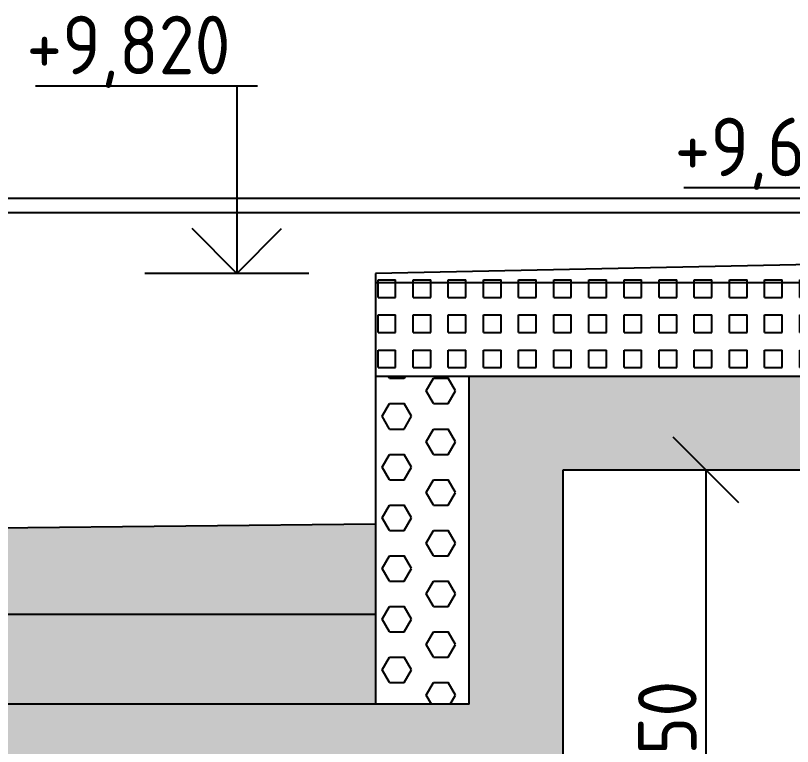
# Model space of a CAD drawing. Extents: x 3792242 to 5145247, y -1546315 to -1031918.
# Drawn here: x 4039028 to 4040686, y -1525947 to -1524387 of the extents above; entities that cross this region are included whole.
import ezdxf

# ---------------------------------------------------------------- set-up
doc = ezdxf.new("R2010")
doc.units = 0
doc.header["$MEASUREMENT"] = 0
doc.layers.get('0').update_dxf_attribs({"linetype": 'CONTINUOUS'})
doc.layers.get('Defpoints').update_dxf_attribs({"color": 61, "linetype": 'CONTINUOUS'})
for name, color, linetype in [('KÓTY', 4, 'CONTINUOUS'), ('MÚRY', 1, 'CONTINUOUS'), ('TENKÁ', 7, 'CONTINUOUS'), ('ŠRAFY', 82, 'CONTINUOUS'), ('šrafy-múry', 8, 'CONTINUOUS')]:
    doc.layers.add(name, color=color, linetype=linetype)
doc.styles.add('STYLE1', font='isocp.shx')
doc.dimstyles.new('STANDARD 50', dxfattribs={"dimtxt": 125, "dimasz": 140, "dimexe": 10, "dimexo": 200, "dimgap": 20, "dimtad": 1, "dimdsep": 46, "dimlunit": 6, "dimtxsty": 'STYLE1', "dimblk1": 'OBLIQUE', "dimblk2": 'OBLIQUE', "dimsah": 1, "dimcen": 2.5, "dimse1": 1, "dimse2": 1, "dimadec": 0, "dimazin": 0, "dimtfac": 1, "dimtmove": 1, "dimatfit": 3, "dimldrblk": 'OBLIQUE', "dimfxl": 1, "dimtolj": 1, "dimtzin": 0, "dimarcsym": 0})
pattern_1 = [(0, (-546523.74, 886.425), (0, 37.5), [37.5, -37.5]), (90, (-546523.74, 886.425), (-37.5, 2e-15), [37.5, -37.5])]

# ---------------------------------------------------------------- blocks, each defined once
blk = doc.blocks.new('_OBLIQUE')
at = {"color": 0, "linetype": 'ByBlock'}
blk.add_line((-0.5, -0.5), (0.5, 0.5), dxfattribs=at)
blk = doc.blocks.new('*D54689')
at = {"layer": 'Defpoints', "color": 0}
for p in [(4040195.9, -1525357.3), (4040501.3, -1525357.3), (4040095.9, -1526707.3)]:
    blk.add_point(p, dxfattribs=at)
at = {"layer": 'KÓTY', "color": 0, "lineweight": -2, "ltscale": 0.25}
blk.add_line((4040501.3, -1526707.3), (4040501.3, -1525357.3), dxfattribs=at)
at = {"layer": 'KÓTY', "color": 0, "linetype": 'ByBlock', "lineweight": -2, "xscale": 140, "yscale": 140, "zscale": 140}
for p, rotation in [((4040501.3, -1525357.3), 90), ((4040501.3, -1526707.3), 270)]:
    blk.add_blockref('_OBLIQUE', p, dxfattribs=dict(at, rotation=rotation))
at = {"layer": 'KÓTY', "color": 0, "insert": (4040418.7, -1526032.3), "char_height": 125, "attachment_point": 5, "rotation": 90, "style": 'STYLE1'}
blk.add_mtext('\\A1;1ﾠ350', dxfattribs=at)

msp = doc.modelspace()

# ---------------------------------------------------------------- hatches: boundary and pattern name
at = {"layer": 'ŠRAFY'}
h = msp.add_hatch(dxfattribs=at)
h.set_pattern_fill('SQUARE', color=256, scale=300)
h.set_pattern_definition(pattern_1)
h.paths.add_polyline_path([(4041256.759, -1524908.129), (4039795.937, -1524937.345), (4039795.937, -1524957.345), (4041256.759, -1524957.345)])
h.paths.add_polyline_path([(4041392.259, -1524957.345), (4041925.937, -1524957.345), (4041925.937, -1524894.745), (4041392.259, -1524905.419)])
h = msp.add_hatch(dxfattribs=at)
h.set_pattern_fill('SQUARE', color=256, scale=300)
h.set_pattern_definition(pattern_1)
h.paths.add_polyline_path([(4041392.259, -1525157.345), (4041925.937, -1525157.345), (4041925.937, -1524957.345), (4041392.259, -1524957.345)])
h.paths.add_polyline_path([(4041256.759, -1524957.345), (4039795.937, -1524957.345), (4039795.937, -1525157.345), (4039995.937, -1525157.345), (4041256.759, -1525157.345)])
h = msp.add_hatch(dxfattribs=at)
h.set_pattern_fill('HEX', color=256, scale=250)
h.set_pattern_definition([(0, (-459049.063, -13947.075), (0, 54.12658774), [31.25, -62.5]), (120, (-459049.063, -13947.075), (-46.875, -27.06329387), [31.25, -62.5]), (60, (-459017.813, -13947.075), (-46.875, 27.06329387), [31.25, -62.5])])
h.paths.add_polyline_path([(4039795.937, -1525472.295), (4039795.937, -1525664.82), (4039795.937, -1525857.345), (4039995.937, -1525857.345), (4039995.937, -1525157.345), (4039795.937, -1525157.345)])
h = msp.add_hatch(dxfattribs=at)
h.set_pattern_fill('SQUARE', color=256, scale=300)
h.set_pattern_definition(pattern_1)
h.paths.add_polyline_path([(4035290.937, -1525517.345), (4033358.437, -1525498.02), (4033115.718, -1525500.447), (4033115.718, -1525662.763), (4039795.937, -1525664.82), (4039795.937, -1525472.295)])
h = msp.add_hatch(dxfattribs=at)
h.set_pattern_fill('SQUARE', color=256, scale=300)
h.set_pattern_definition(pattern_1)
h.paths.add_polyline_path([(4039795.937, -1525857.345), (4039795.937, -1525664.82), (4033115.718, -1525662.763), (4033115.718, -1525857.345)])
at = {"layer": 'šrafy-múry'}
h = msp.add_hatch(dxfattribs=at)
h.set_pattern_fill('ANSI36', color=253, scale=800, angle=360)
h.set_pattern_definition([(45, (226757.26, 886.43), (53.0330086, 194.4543648), [250, -50, 0, -50])])
h.paths.add_polyline_path([(4016185.937, -1526327.345), (4016185.937, -1526077.345), (4016405.937, -1526077.345), (4016485.937, -1526077.345), (4019800.259, -1526077.345), (4020305.937, -1526077.345), (4020420.937, -1526077.345), (4022305.937, -1526077.345), (4022305.937, -1526327.345), (4022605.937, -1526327.345), (4022605.937, -1526077.345), (4024490.937, -1526077.345), (4024605.937, -1526077.345), (4028725.937, -1526077.345), (4028725.937, -1526327.345), (4029025.937, -1526327.345), (4029025.937, -1526077.345), (4029775.937, -1526077.345), (4029775.937, -1525857.345), (4016295.937, -1525857.345), (4016095.937, -1525857.345), (4016095.937, -1525157.345), (4015935.937, -1525157.345), (4015935.937, -1526327.345)])
h.paths.add_polyline_path([(4030975.937, -1526077.345), (4032040.937, -1526077.345), (4032180.937, -1526077.345), (4035365.937, -1526077.345), (4035365.937, -1526327.345), (4035665.937, -1526327.345), (4035665.937, -1526077.345), (4038445.937, -1526077.345), (4039995.937, -1526077.345), (4039995.937, -1526637.345), (4040195.937, -1526637.345), (4040195.937, -1525357.345), (4041945.937, -1525357.345), (4042085.937, -1525357.345), (4042085.937, -1525857.345), (4041945.937, -1525857.345), (4041945.937, -1526327.345), (4042285.937, -1526327.345), (4042285.937, -1524907.345), (4042125.937, -1524907.345), (4042125.937, -1525157.345), (4041925.937, -1525157.345), (4039995.937, -1525157.345), (4039995.937, -1525857.345), (4030975.937, -1525857.345)])

# ---------------------------------------------------------------- linework, layer by layer
at = {"layer": 'KÓTY', "ltscale": 0.25}
msp.add_line((4039653.759, -1524937.345), (4039303.759, -1524937.345), dxfattribs=at)
msp.add_line((4039653.759, -1524937.345), (4039303.759, -1524937.345), dxfattribs=at)
at = {"layer": 'MÚRY'}
for p, q in [((4041925.937, -1524894.745), (4039795.937, -1524937.345)), ((4039795.937, -1524937.345), (4039795.937, -1525472.295)), ((4040195.937, -1525357.345), (4040195.937, -1526707.345)), ((4041945.937, -1525357.345), (4040195.937, -1525357.345)), ((4035290.937, -1525517.345), (4039795.937, -1525472.295))]:
    msp.add_line(p, q, dxfattribs=at)
at = {"layer": 'TENKÁ', "linetype": 'ByBlock', "ltscale": 0.25}
for p, q in [((4039544.12, -1524537.345), (4039070.222, -1524537.345)), ((4039499.816, -1524537.345), (4039499.816, -1524937.345)), ((4040927.62, -1524754.945), (4040453.722, -1524754.945)), ((4039499.816, -1524937.345), (4039404.356, -1524841.886)), ((4039499.816, -1524937.345), (4039595.275, -1524841.886))]:
    msp.add_line(p, q, dxfattribs=at)
at = {"layer": 'TENKÁ'}
for p, q in [((4041895.937, -1524777.345), (4038801.355, -1524777.345)), ((4038801.355, -1524807.345), (4041895.937, -1524807.345)), ((4041925.937, -1524957.345), (4039795.937, -1524957.345)), ((4039995.937, -1525157.345), (4039795.937, -1525157.345)), ((4042125.937, -1525157.345), (4039995.937, -1525157.345)), ((4039995.937, -1525857.345), (4039995.937, -1525157.345)), ((4039795.937, -1525472.295), (4039795.937, -1525857.345)), ((4031060.723, -1525662.13), (4039795.937, -1525664.82)), ((4039995.937, -1525857.345), (4030975.937, -1525857.345))]:
    msp.add_line(p, q, dxfattribs=at)

# ---------------------------------------------------------------- texts
at = {"layer": 'TENKÁ', "ltscale": 0.25, "style": 'STYLE1'}
for s, p in [('+9,820', (4039050.705, -1524512.324)), ('+9,600', (4040434.205, -1524729.924))]:
    msp.add_text(s, height=125, dxfattribs=at).set_placement(p)

# ---------------------------------------------------------------- dimensions: what is measured, and where the dimension line sits
at = {"layer": 'KÓTY', "ltscale": 0.25}
dim = msp.add_linear_dim(base=(4040501.259, -1525357.345), p1=(4040095.937, -1526707.345), p2=(4040195.937, -1525357.345), angle=90, dimstyle='STANDARD 50', override={"dimtxsty": 'STYLE1', "dimldrblk": 'OBLIQUE'}, dxfattribs=at)
dim.commit()
dim.dimension.update_dxf_attribs({"geometry": '*D54689', "text_midpoint": (4040418.716, -1526032.345)})

doc.saveas('drawing.dxf')
